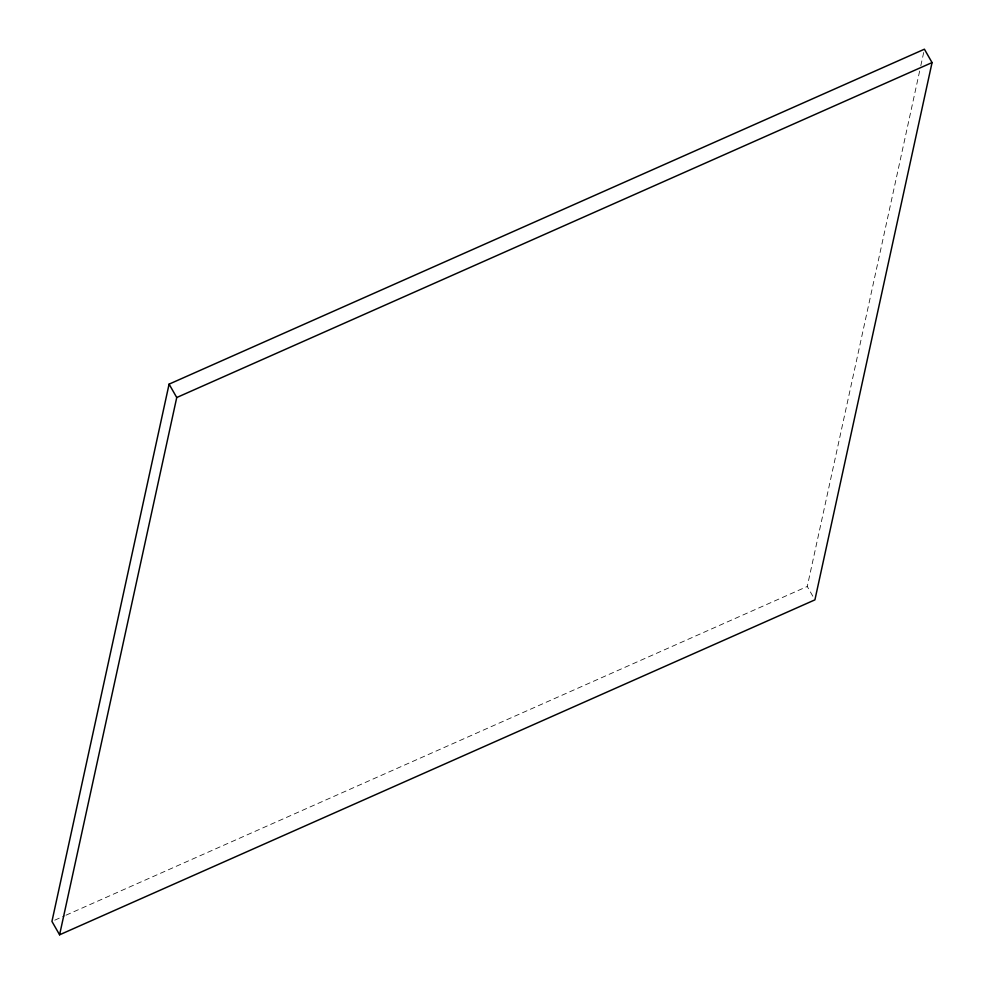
<?xml version="1.0" encoding="UTF-8"?>
<svg xmlns="http://www.w3.org/2000/svg" width="984" height="984" viewBox="0 0 984 984"><rect width="100%" height="100%" fill="white"/><g stroke="black" fill="none" stroke-linecap="round" stroke-linejoin="round"><path stroke-width="0.74" stroke-dasharray="4.92 3.69" d="M812.821 596.206L807.261 586.476L920.483 67.207M920.815 65.707L923.755 52.201M54.76 920.175L64.587 915.821M65.989 915.194L807.261 586.476"/><path stroke-width="1.48" d="M169.088 384.141L51.943 921.418L59.594 934.8L814.912 599.859L932.057 62.582L924.406 49.2L169.088 384.141L176.739 397.524L59.594 934.8M176.739 397.524L932.057 62.582"/></g></svg>
